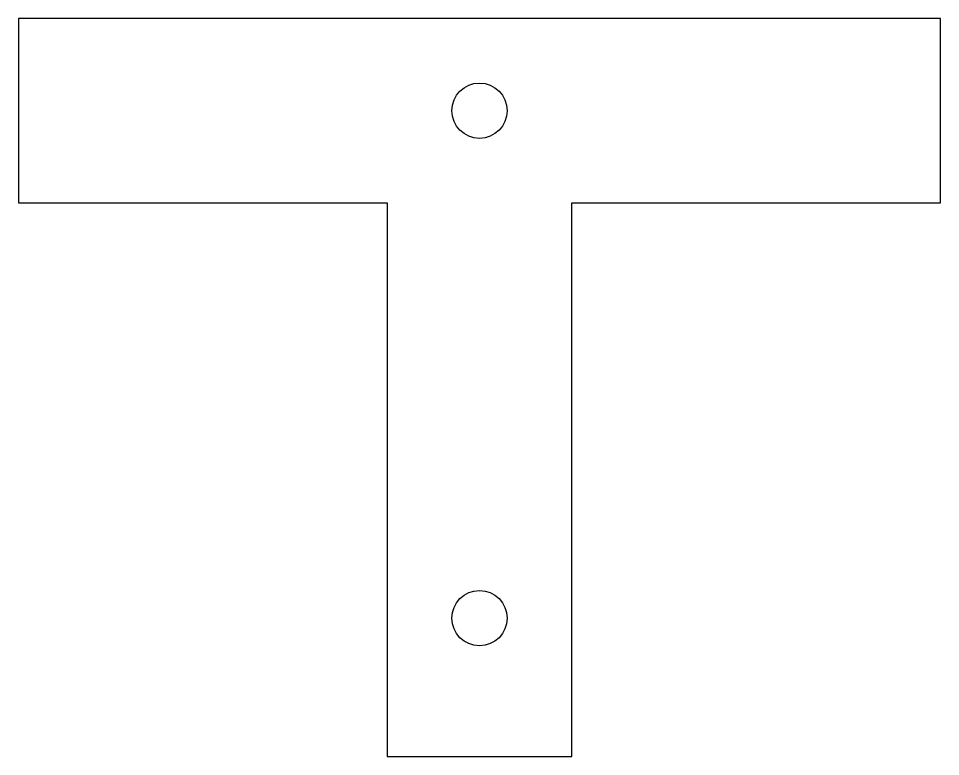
# Model space of a CAD drawing. Header units: millimetres. Extents: x -50 to 50, y 0 to 80.
import ezdxf

# ---------------------------------------------------------------- set-up
doc = ezdxf.new("R2010")
doc.units = ezdxf.units.MM

msp = doc.modelspace()

# ---------------------------------------------------------------- linework, layer by layer
msp.add_lwpolyline([(-50, 60), (-10, 60), (-10, 0), (10, 0), (10, 60), (50, 60), (50, 80), (-50, 80)], close=True)
for centre in [(0, 70), (0, 15)]:
    msp.add_circle(centre, 3)

doc.saveas('drawing.dxf')
